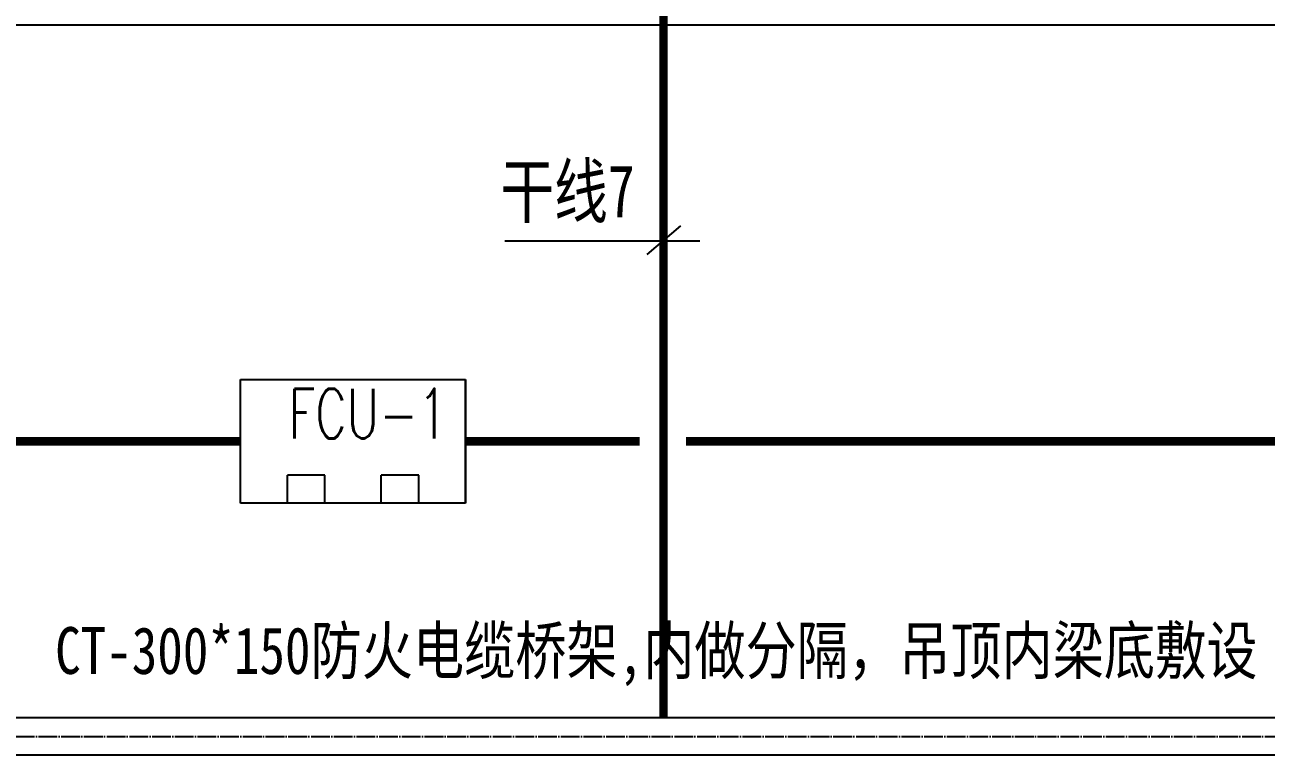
# Model space of a CAD drawing. Extents: x 815029915 to 815825525, y 579155098 to 579748855.
# Drawn here: x 815185182 to 815191797, y 579471509 to 579475402 of the extents above; entities that cross this region are included whole.
import ezdxf

# ---------------------------------------------------------------- set-up
doc = ezdxf.new("R2010")
doc.units = 0
doc.header["$LTSCALE"] = 100
doc.header["$MEASUREMENT"] = 0
doc.linetypes.add('DOTE', pattern=[2.42, 2, -0.2, 0.02, -0.2])
for name, color, linetype in [('ABDE_SYS', 3, 'Continuous'), ('H-TH_TEXT', 3, 'Continuous'), ('H-空调-VRV-设备', 7, 'Continuous'), ('zm', 1, 'Continuous'), ('电-强电平面-线缆', 3, 'Continuous'), ('电-桥架', 4, 'Continuous')]:
    doc.layers.add(name, color=color, linetype=linetype)
doc.styles.add('-宋体', font='', dxfattribs={"width": 0.8})
doc.styles.add('_TCH_DIM', font='SIMPLEX', dxfattribs={"bigfont": 'GBCBIG'})
doc.styles.add('ST', font='')
doc.styles.get('-宋体').set_extended_font_data('SimSun')
doc.styles.get('ST').set_extended_font_data('SimSun')

# ---------------------------------------------------------------- blocks, each defined once
blk = doc.blocks.new('$VRV_美的$00000019')
for p, q in [((-600, 330), (600, 330)), ((-600, -330), (-600, 330)), ((600, 330), (600, -330)), ((600, -330), (600, 330)), ((-150, -180), (-350, -180)), ((-350, -330), (-350, -180)), ((-150, -330), (-150, -180)), ((350, -180), (150, -180)), ((150, -330), (150, -180)), ((350, -330), (350, -180)), ((600, -330), (-600, -330))]:
    blk.add_line(p, q)

msp = doc.modelspace()

# ---------------------------------------------------------------- linework, layer by layer
msp.add_line((815148180.5, 579475402.4), (815203710.6, 579475402.4))
at = {"layer": 'zm', "color": 1}
for p, q in [((815188676.3, 579474330.2), (815188495.7, 579474177.7)), ((815187740.2, 579474250.3), (815188779.1, 579474250.3))]:
    msp.add_line(p, q, dxfattribs=at)
at = {"layer": '电-强电平面-线缆', "color": 1, "linetype": 'Continuous', "const_width": 45}
for points in [[(815188584.5, 579471709.4), (815188584.5, 579477177.1)], [(815182843.9, 579473182.4), (815186330.5, 579473182.4)], [(815187530.5, 579473182.4), (815188458.3, 579473182.4)], [(815188704.7, 579473182.4), (815191930.4, 579473182.4)]]:
    msp.add_lwpolyline(points, dxfattribs=at)
at = {"layer": '电-桥架', "color": 5, "linetype": 'DOTE', "ltscale": 0.5}
msp.add_line((815184891.8, 579471609.4), (815209548.9, 579471609.4), dxfattribs=at)
at = {"layer": '电-桥架', "ltscale": 0.5}
msp.add_lwpolyline([(815209548.9, 579471509.4), (815184891.8, 579471509.4), (815184891.8, 579471709.4), (815209548.9, 579471709.4)], close=True, dxfattribs=at)

# ---------------------------------------------------------------- block references
at = {"layer": 'H-空调-VRV-设备'}
msp.add_blockref('$VRV_美的$00000019', (815186930.5, 579473182.4, 2500), dxfattribs=at)

# ---------------------------------------------------------------- texts
at = {"layer": 'ABDE_SYS', "linetype": 'Continuous', "style": '-宋体', "width": 0.75}
msp.add_text('干线7', height=280, dxfattribs=at).set_placement((815187715.5, 579474376.1))
at = {"layer": 'H-TH_TEXT', "style": '_TCH_DIM', "width": 0.7}
msp.add_text('FCU-1', height=264.35, dxfattribs=at).set_placement((815186586.6, 579473198.2))
at = {"layer": 'zm', "color": 4, "style": 'ST', "width": 0.8}
msp.add_text('CT-300*150防火电缆桥架,内做分隔，吊顶内梁底敷设', height=250, dxfattribs=at).set_placement((815185343.3, 579471942.3))

doc.saveas('drawing.dxf')
